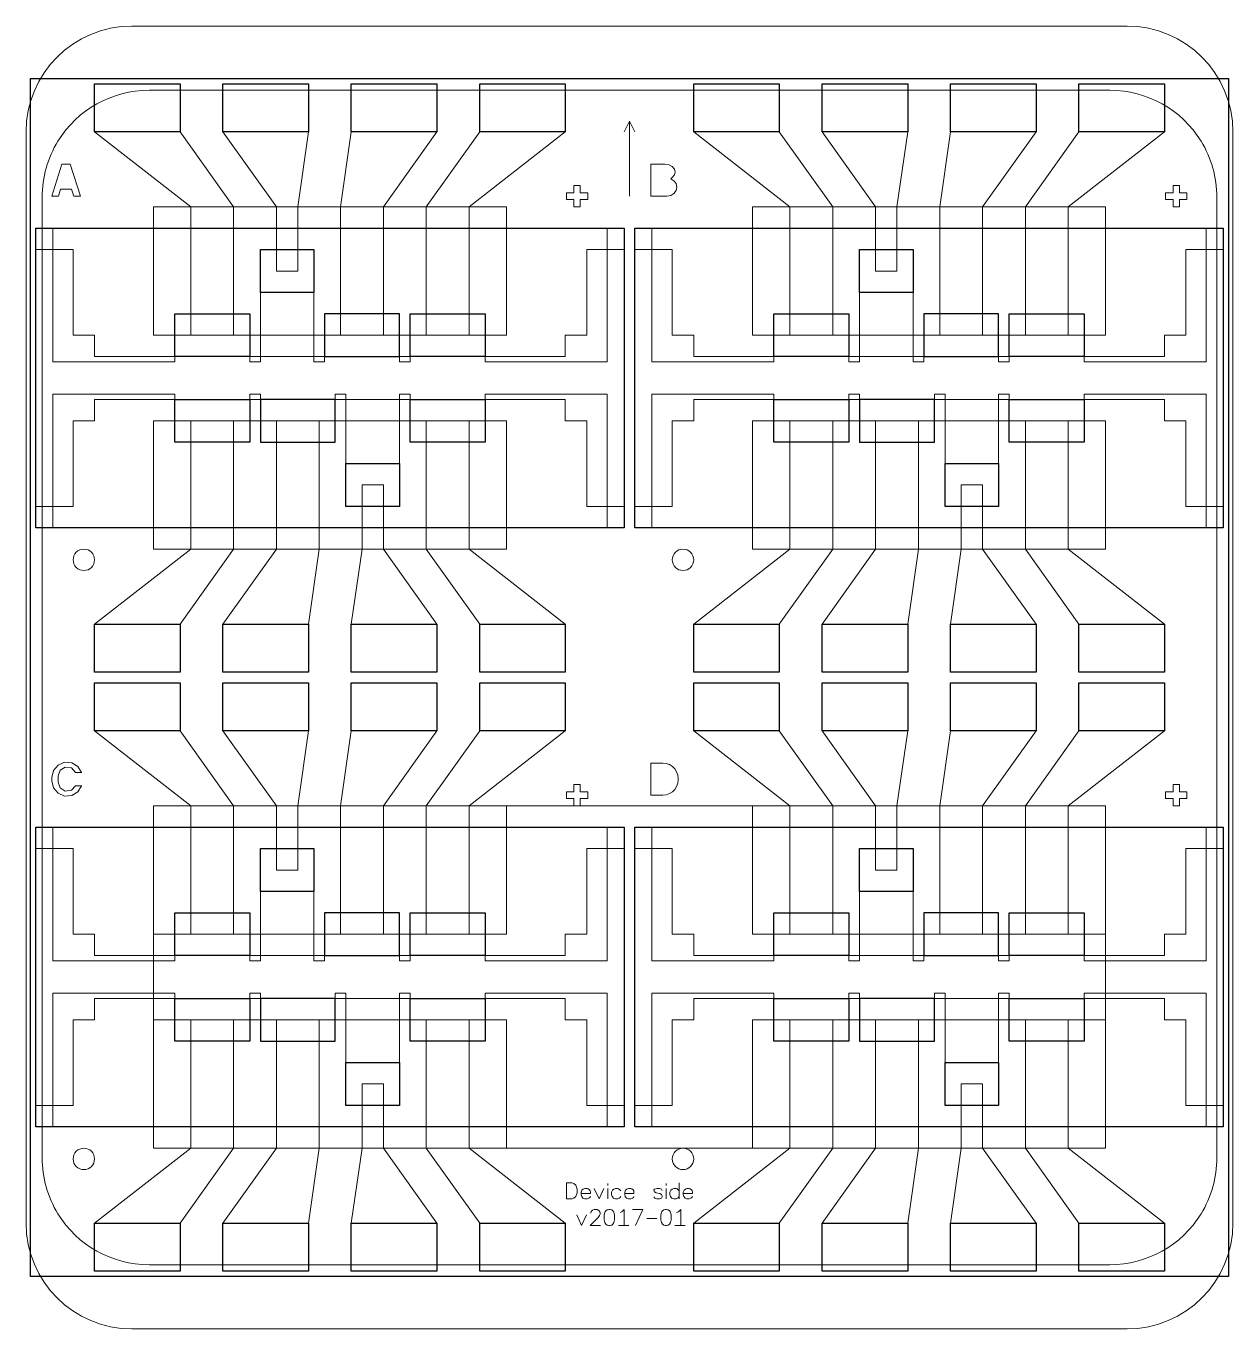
# Model space of a CAD drawing. Extents: x -28.2 to 28.2, y -30.5 to 30.4.
import ezdxf

# ---------------------------------------------------------------- set-up
doc = ezdxf.new("R2010")
doc.units = 0
doc.header["$MEASUREMENT"] = 0
for name, color, linetype, lineweight in [('ellipsometry', 1, 'Continuous', 0), ('engrave', 5, 'Continuous', 5), ('metal', 7, 'Continuous', 0), ('organic', 6, 'Continuous', 0), ('SCLC', 40, 'Continuous', 0)]:
    doc.layers.add(name, color=color, linetype=linetype, lineweight=lineweight)
doc.layers.add('glass', color=7, linetype='Continuous')
doc.layers.add('TCO', color=2, linetype='Continuous')

# ---------------------------------------------------------------- blocks, each defined once
blk = doc.blocks.new('organic-all')
at = {"layer": 'engrave', "linetype": 'Continuous', "lineweight": 5}
for p, q in [((0, 26), (-0.25, 25.5)), ((0, 22.5), (0, 26)), ((0, 26), (0.25, 25.5)), ((-1.02, -23.745), (-1.02, -23.655)), ((1.71, -23.745), (1.71, -23.655)), ((2.325, -24.375), (2.325, -23.625)), ((-1.02, -24.375), (-1.02, -23.88)), ((1.71, -24.375), (1.71, -23.88)), ((-0.247, -24.864), (-0.247, -25.614)), ((2.393, -24.864), (2.393, -25.614)), ((0.803, -25.284), (1.283, -25.284)), ((-0.517, -25.614), (-0.037, -25.614)), ((2.123, -25.614), (2.603, -25.614))]:
    blk.add_line(p, q, dxfattribs=at)
for points in [[(-2.94, -23.625), (-2.685, -23.625), (-2.595, -23.655), (-2.505, -23.73), (-2.445, -23.91), (-2.445, -24.09), (-2.505, -24.255), (-2.595, -24.345), (-2.685, -24.375), (-2.94, -24.375)], [(-0.937, -24.864), (-0.967, -24.864), (-1.042, -24.879), (-1.102, -24.924), (-1.147, -24.999), (-1.162, -25.059), (-1.177, -25.134), (-1.177, -25.239), (-1.177, -25.344), (-1.162, -25.419), (-1.147, -25.479), (-1.102, -25.554), (-1.042, -25.599), (-0.967, -25.614), (-0.937, -25.614), (-0.907, -25.614), (-0.832, -25.599), (-0.772, -25.554), (-0.727, -25.479), (-0.712, -25.419), (-0.697, -25.344), (-0.697, -25.239), (-0.697, -25.134), (-0.712, -25.059), (-0.727, -24.999), (-0.772, -24.924), (-0.832, -24.879), (-0.907, -24.864)], [(1.703, -24.864), (1.673, -24.864), (1.598, -24.879), (1.538, -24.924), (1.493, -24.999), (1.478, -25.059), (1.463, -25.134), (1.463, -25.239), (1.463, -25.344), (1.478, -25.419), (1.493, -25.479), (1.538, -25.554), (1.598, -25.599), (1.673, -25.614), (1.703, -25.614), (1.733, -25.614), (1.808, -25.599), (1.868, -25.554), (1.913, -25.479), (1.928, -25.419), (1.943, -25.344), (1.943, -25.239), (1.943, -25.134), (1.928, -25.059), (1.913, -24.999), (1.868, -24.924), (1.808, -24.879), (1.733, -24.864)]]:
    blk.add_lwpolyline(points, close=True, dxfattribs=at)
for points in [[(-1.875, -23.94), (-1.935, -23.895), (-1.98, -23.88), (-2.085, -23.88), (-2.16, -23.91), (-2.22, -23.97), (-2.265, -24.06), (-2.265, -24.165), (-2.235, -24.255), (-2.175, -24.33), (-2.085, -24.375), (-1.98, -24.375), (-1.905, -24.345), (-1.86, -24.3), (-1.83, -24.255)], [(-2.265, -24.12), (-1.83, -24.12), (-1.83, -24.06), (-1.845, -24), (-1.875, -23.94)], [(-1.65, -23.88), (-1.425, -24.375), (-1.2, -23.88)], [(-0.405, -24), (-0.45, -23.94), (-0.51, -23.895), (-0.555, -23.88), (-0.66, -23.88), (-0.735, -23.91), (-0.795, -23.97), (-0.84, -24.06), (-0.84, -24.165), (-0.81, -24.255), (-0.75, -24.33), (-0.66, -24.375), (-0.555, -24.375), (-0.48, -24.345), (-0.435, -24.3), (-0.405, -24.255)], [(0.165, -23.94), (0.105, -23.895), (0.06, -23.88), (-0.045, -23.88), (-0.12, -23.91), (-0.18, -23.97), (-0.225, -24.06), (-0.225, -24.165), (-0.195, -24.255), (-0.135, -24.33), (-0.045, -24.375), (0.06, -24.375), (0.135, -24.345), (0.18, -24.3), (0.21, -24.255)], [(-0.225, -24.12), (0.21, -24.12), (0.21, -24.06), (0.195, -24), (0.165, -23.94)], [(1.53, -23.985), (1.5, -23.91), (1.395, -23.88), (1.275, -23.88), (1.17, -23.91), (1.14, -23.97), (1.17, -24.045), (1.245, -24.09), (1.425, -24.12), (1.5, -24.165), (1.53, -24.225), (1.53, -24.27), (1.5, -24.345), (1.395, -24.375), (1.275, -24.375), (1.185, -24.345), (1.14, -24.27)], [(2.325, -24), (2.28, -23.94), (2.22, -23.895), (2.175, -23.88), (2.07, -23.88), (1.995, -23.91), (1.935, -23.97), (1.89, -24.06), (1.89, -24.165), (1.92, -24.255), (1.98, -24.33), (2.07, -24.375), (2.175, -24.375), (2.25, -24.345), (2.295, -24.3), (2.325, -24.255)], [(2.895, -23.94), (2.835, -23.895), (2.79, -23.88), (2.685, -23.88), (2.61, -23.91), (2.55, -23.97), (2.505, -24.06), (2.505, -24.165), (2.535, -24.255), (2.595, -24.33), (2.685, -24.375), (2.79, -24.375), (2.865, -24.345), (2.91, -24.3), (2.94, -24.255)], [(2.505, -24.12), (2.94, -24.12), (2.94, -24.06), (2.925, -24), (2.895, -23.94)], [(-1.807, -25.044), (-1.807, -25.014), (-1.792, -24.954), (-1.732, -24.894), (-1.657, -24.864), (-1.507, -24.864), (-1.432, -24.909), (-1.387, -24.969), (-1.372, -25.014), (-1.372, -25.089), (-1.402, -25.149), (-1.462, -25.239), (-1.837, -25.614), (-1.357, -25.614)], [(-0.247, -24.864), (-0.352, -24.969), (-0.442, -25.014)], [(0.143, -24.864), (0.623, -24.864), (0.278, -25.614)], [(2.393, -24.864), (2.288, -24.969), (2.198, -25.014)], [(-2.467, -25.119), (-2.242, -25.614), (-2.017, -25.119)]]:
    blk.add_lwpolyline(points, dxfattribs=at)
at = {"layer": 'organic', "linetype": 'Continuous'}
blk.add_lwpolyline([(-27.45, -22.45, 0.13885), (-26.708, -25.071, 0.260388), (-22.45, -27.45), (22.45, -27.45, 0.260388), (26.708, -25.071, 0.13885), (27.45, -22.45), (27.45, 22.45, 0.13885), (26.708, 25.071, 0.260388), (22.45, 27.45), (-22.45, 27.45, 0.260388), (-26.708, 25.071, 0.13885), (-27.45, 22.45)], format="xyb", close=True, dxfattribs=at)
for points in [[(-22.25, 16), (-5.75, 16), (-5.75, 22), (-22.25, 22)], [(5.75, 16), (22.25, 16), (22.25, 22), (5.75, 22)], [(-5.75, 12), (-22.25, 12), (-22.25, 6), (-5.75, 6)], [(22.25, 12), (5.75, 12), (5.75, 6), (22.25, 6)], [(-22.25, -12), (-5.75, -12), (-5.75, -6), (-22.25, -6)], [(5.75, -12), (22.25, -12), (22.25, -6), (5.75, -6)], [(-5.75, -16), (-22.25, -16), (-22.25, -22), (-5.75, -22)], [(22.25, -16), (5.75, -16), (5.75, -22), (22.25, -22)]]:
    blk.add_lwpolyline(points, close=True, dxfattribs=at)
blk = doc.blocks.new('ellipsometry-all')
at = {"layer": 'ellipsometry', "linetype": 'Continuous'}
blk.add_lwpolyline([(-27.45, -22.45, 0.13885), (-26.708, -25.071, 0.260388), (-22.45, -27.45), (22.45, -27.45, 0.260388), (26.708, -25.071, 0.13885), (27.45, -22.45), (27.45, 22.45, 0.13885), (26.708, 25.071, 0.260388), (22.45, 27.45), (-22.45, 27.45, 0.260388), (-26.708, 25.071, 0.13885), (-27.45, 22.45)], format="xyb", close=True, dxfattribs=at)
for points in [[(-22.25, 16), (-5.75, 16), (-5.75, 22), (-22.25, 22)], [(5.75, 16), (22.25, 16), (22.25, 22), (5.75, 22)], [(-5.75, 12), (-22.25, 12), (-22.25, 6), (-5.75, 6)], [(22.25, 12), (5.75, 12), (5.75, 6), (22.25, 6)], [(-22.25, -22), (-22.25, -6), (22.25, -6), (22.25, -22)]]:
    blk.add_lwpolyline(points, close=True, dxfattribs=at)
at = {"layer": 'engrave', "linetype": 'Continuous', "lineweight": 5}
for p, q in [((0, 26), (-0.25, 25.5)), ((0, 22.5), (0, 26)), ((0, 26), (0.25, 25.5)), ((-1.02, -23.745), (-1.02, -23.655)), ((1.71, -23.745), (1.71, -23.655)), ((2.325, -24.375), (2.325, -23.625)), ((-1.02, -24.375), (-1.02, -23.88)), ((1.71, -24.375), (1.71, -23.88)), ((-0.247, -24.864), (-0.247, -25.614)), ((2.393, -24.864), (2.393, -25.614)), ((0.803, -25.284), (1.283, -25.284)), ((-0.517, -25.614), (-0.037, -25.614)), ((2.123, -25.614), (2.603, -25.614))]:
    blk.add_line(p, q, dxfattribs=at)
for points in [[(-2.94, -23.625), (-2.685, -23.625), (-2.595, -23.655), (-2.505, -23.73), (-2.445, -23.91), (-2.445, -24.09), (-2.505, -24.255), (-2.595, -24.345), (-2.685, -24.375), (-2.94, -24.375)], [(-0.937, -24.864), (-0.967, -24.864), (-1.042, -24.879), (-1.102, -24.924), (-1.147, -24.999), (-1.162, -25.059), (-1.177, -25.134), (-1.177, -25.239), (-1.177, -25.344), (-1.162, -25.419), (-1.147, -25.479), (-1.102, -25.554), (-1.042, -25.599), (-0.967, -25.614), (-0.937, -25.614), (-0.907, -25.614), (-0.832, -25.599), (-0.772, -25.554), (-0.727, -25.479), (-0.712, -25.419), (-0.697, -25.344), (-0.697, -25.239), (-0.697, -25.134), (-0.712, -25.059), (-0.727, -24.999), (-0.772, -24.924), (-0.832, -24.879), (-0.907, -24.864)], [(1.703, -24.864), (1.673, -24.864), (1.598, -24.879), (1.538, -24.924), (1.493, -24.999), (1.478, -25.059), (1.463, -25.134), (1.463, -25.239), (1.463, -25.344), (1.478, -25.419), (1.493, -25.479), (1.538, -25.554), (1.598, -25.599), (1.673, -25.614), (1.703, -25.614), (1.733, -25.614), (1.808, -25.599), (1.868, -25.554), (1.913, -25.479), (1.928, -25.419), (1.943, -25.344), (1.943, -25.239), (1.943, -25.134), (1.928, -25.059), (1.913, -24.999), (1.868, -24.924), (1.808, -24.879), (1.733, -24.864)]]:
    blk.add_lwpolyline(points, close=True, dxfattribs=at)
for points in [[(-1.875, -23.94), (-1.935, -23.895), (-1.98, -23.88), (-2.085, -23.88), (-2.16, -23.91), (-2.22, -23.97), (-2.265, -24.06), (-2.265, -24.165), (-2.235, -24.255), (-2.175, -24.33), (-2.085, -24.375), (-1.98, -24.375), (-1.905, -24.345), (-1.86, -24.3), (-1.83, -24.255)], [(-2.265, -24.12), (-1.83, -24.12), (-1.83, -24.06), (-1.845, -24), (-1.875, -23.94)], [(-1.65, -23.88), (-1.425, -24.375), (-1.2, -23.88)], [(-0.405, -24), (-0.45, -23.94), (-0.51, -23.895), (-0.555, -23.88), (-0.66, -23.88), (-0.735, -23.91), (-0.795, -23.97), (-0.84, -24.06), (-0.84, -24.165), (-0.81, -24.255), (-0.75, -24.33), (-0.66, -24.375), (-0.555, -24.375), (-0.48, -24.345), (-0.435, -24.3), (-0.405, -24.255)], [(0.165, -23.94), (0.105, -23.895), (0.06, -23.88), (-0.045, -23.88), (-0.12, -23.91), (-0.18, -23.97), (-0.225, -24.06), (-0.225, -24.165), (-0.195, -24.255), (-0.135, -24.33), (-0.045, -24.375), (0.06, -24.375), (0.135, -24.345), (0.18, -24.3), (0.21, -24.255)], [(-0.225, -24.12), (0.21, -24.12), (0.21, -24.06), (0.195, -24), (0.165, -23.94)], [(1.53, -23.985), (1.5, -23.91), (1.395, -23.88), (1.275, -23.88), (1.17, -23.91), (1.14, -23.97), (1.17, -24.045), (1.245, -24.09), (1.425, -24.12), (1.5, -24.165), (1.53, -24.225), (1.53, -24.27), (1.5, -24.345), (1.395, -24.375), (1.275, -24.375), (1.185, -24.345), (1.14, -24.27)], [(2.325, -24), (2.28, -23.94), (2.22, -23.895), (2.175, -23.88), (2.07, -23.88), (1.995, -23.91), (1.935, -23.97), (1.89, -24.06), (1.89, -24.165), (1.92, -24.255), (1.98, -24.33), (2.07, -24.375), (2.175, -24.375), (2.25, -24.345), (2.295, -24.3), (2.325, -24.255)], [(2.895, -23.94), (2.835, -23.895), (2.79, -23.88), (2.685, -23.88), (2.61, -23.91), (2.55, -23.97), (2.505, -24.06), (2.505, -24.165), (2.535, -24.255), (2.595, -24.33), (2.685, -24.375), (2.79, -24.375), (2.865, -24.345), (2.91, -24.3), (2.94, -24.255)], [(2.505, -24.12), (2.94, -24.12), (2.94, -24.06), (2.925, -24), (2.895, -23.94)], [(-1.807, -25.044), (-1.807, -25.014), (-1.792, -24.954), (-1.732, -24.894), (-1.657, -24.864), (-1.507, -24.864), (-1.432, -24.909), (-1.387, -24.969), (-1.372, -25.014), (-1.372, -25.089), (-1.402, -25.149), (-1.462, -25.239), (-1.837, -25.614), (-1.357, -25.614)], [(-0.247, -24.864), (-0.352, -24.969), (-0.442, -25.014)], [(0.143, -24.864), (0.623, -24.864), (0.278, -25.614)], [(2.393, -24.864), (2.288, -24.969), (2.198, -25.014)], [(-2.467, -25.119), (-2.242, -25.614), (-2.017, -25.119)]]:
    blk.add_lwpolyline(points, dxfattribs=at)
blk = doc.blocks.new('metal-all')
at = {"layer": 'engrave', "linetype": 'Continuous', "lineweight": 5}
for p, q in [((0, 26), (-0.25, 25.5)), ((0, 22.5), (0, 26)), ((0, 26), (0.25, 25.5)), ((-1.02, -23.745), (-1.02, -23.655)), ((1.71, -23.745), (1.71, -23.655)), ((2.325, -24.375), (2.325, -23.625)), ((-1.02, -24.375), (-1.02, -23.88)), ((1.71, -24.375), (1.71, -23.88)), ((-0.247, -24.864), (-0.247, -25.614)), ((2.393, -24.864), (2.393, -25.614)), ((0.803, -25.284), (1.283, -25.284)), ((-0.517, -25.614), (-0.037, -25.614)), ((2.123, -25.614), (2.603, -25.614))]:
    blk.add_line(p, q, dxfattribs=at)
for points in [[(-2.94, -23.625), (-2.685, -23.625), (-2.595, -23.655), (-2.505, -23.73), (-2.445, -23.91), (-2.445, -24.09), (-2.505, -24.255), (-2.595, -24.345), (-2.685, -24.375), (-2.94, -24.375)], [(-0.937, -24.864), (-0.967, -24.864), (-1.042, -24.879), (-1.102, -24.924), (-1.147, -24.999), (-1.162, -25.059), (-1.177, -25.134), (-1.177, -25.239), (-1.177, -25.344), (-1.162, -25.419), (-1.147, -25.479), (-1.102, -25.554), (-1.042, -25.599), (-0.967, -25.614), (-0.937, -25.614), (-0.907, -25.614), (-0.832, -25.599), (-0.772, -25.554), (-0.727, -25.479), (-0.712, -25.419), (-0.697, -25.344), (-0.697, -25.239), (-0.697, -25.134), (-0.712, -25.059), (-0.727, -24.999), (-0.772, -24.924), (-0.832, -24.879), (-0.907, -24.864)], [(1.703, -24.864), (1.673, -24.864), (1.598, -24.879), (1.538, -24.924), (1.493, -24.999), (1.478, -25.059), (1.463, -25.134), (1.463, -25.239), (1.463, -25.344), (1.478, -25.419), (1.493, -25.479), (1.538, -25.554), (1.598, -25.599), (1.673, -25.614), (1.703, -25.614), (1.733, -25.614), (1.808, -25.599), (1.868, -25.554), (1.913, -25.479), (1.928, -25.419), (1.943, -25.344), (1.943, -25.239), (1.943, -25.134), (1.928, -25.059), (1.913, -24.999), (1.868, -24.924), (1.808, -24.879), (1.733, -24.864)]]:
    blk.add_lwpolyline(points, close=True, dxfattribs=at)
for points in [[(-1.875, -23.94), (-1.935, -23.895), (-1.98, -23.88), (-2.085, -23.88), (-2.16, -23.91), (-2.22, -23.97), (-2.265, -24.06), (-2.265, -24.165), (-2.235, -24.255), (-2.175, -24.33), (-2.085, -24.375), (-1.98, -24.375), (-1.905, -24.345), (-1.86, -24.3), (-1.83, -24.255)], [(-2.265, -24.12), (-1.83, -24.12), (-1.83, -24.06), (-1.845, -24), (-1.875, -23.94)], [(-1.65, -23.88), (-1.425, -24.375), (-1.2, -23.88)], [(-0.405, -24), (-0.45, -23.94), (-0.51, -23.895), (-0.555, -23.88), (-0.66, -23.88), (-0.735, -23.91), (-0.795, -23.97), (-0.84, -24.06), (-0.84, -24.165), (-0.81, -24.255), (-0.75, -24.33), (-0.66, -24.375), (-0.555, -24.375), (-0.48, -24.345), (-0.435, -24.3), (-0.405, -24.255)], [(0.165, -23.94), (0.105, -23.895), (0.06, -23.88), (-0.045, -23.88), (-0.12, -23.91), (-0.18, -23.97), (-0.225, -24.06), (-0.225, -24.165), (-0.195, -24.255), (-0.135, -24.33), (-0.045, -24.375), (0.06, -24.375), (0.135, -24.345), (0.18, -24.3), (0.21, -24.255)], [(-0.225, -24.12), (0.21, -24.12), (0.21, -24.06), (0.195, -24), (0.165, -23.94)], [(1.53, -23.985), (1.5, -23.91), (1.395, -23.88), (1.275, -23.88), (1.17, -23.91), (1.14, -23.97), (1.17, -24.045), (1.245, -24.09), (1.425, -24.12), (1.5, -24.165), (1.53, -24.225), (1.53, -24.27), (1.5, -24.345), (1.395, -24.375), (1.275, -24.375), (1.185, -24.345), (1.14, -24.27)], [(2.325, -24), (2.28, -23.94), (2.22, -23.895), (2.175, -23.88), (2.07, -23.88), (1.995, -23.91), (1.935, -23.97), (1.89, -24.06), (1.89, -24.165), (1.92, -24.255), (1.98, -24.33), (2.07, -24.375), (2.175, -24.375), (2.25, -24.345), (2.295, -24.3), (2.325, -24.255)], [(2.895, -23.94), (2.835, -23.895), (2.79, -23.88), (2.685, -23.88), (2.61, -23.91), (2.55, -23.97), (2.505, -24.06), (2.505, -24.165), (2.535, -24.255), (2.595, -24.33), (2.685, -24.375), (2.79, -24.375), (2.865, -24.345), (2.91, -24.3), (2.94, -24.255)], [(2.505, -24.12), (2.94, -24.12), (2.94, -24.06), (2.925, -24), (2.895, -23.94)], [(-1.807, -25.044), (-1.807, -25.014), (-1.792, -24.954), (-1.732, -24.894), (-1.657, -24.864), (-1.507, -24.864), (-1.432, -24.909), (-1.387, -24.969), (-1.372, -25.014), (-1.372, -25.089), (-1.402, -25.149), (-1.462, -25.239), (-1.837, -25.614), (-1.357, -25.614)], [(-0.247, -24.864), (-0.352, -24.969), (-0.442, -25.014)], [(0.143, -24.864), (0.623, -24.864), (0.278, -25.614)], [(2.393, -24.864), (2.288, -24.969), (2.198, -25.014)], [(-2.467, -25.119), (-2.242, -25.614), (-2.017, -25.119)]]:
    blk.add_lwpolyline(points, dxfattribs=at)
at = {"layer": 'metal', "linetype": 'Continuous'}
for p, q in [((-23.25, 30.45), (23.25, 30.45)), ((-28.2, -25.5), (-28.2, 25.5)), ((28.2, 25.5), (28.2, -25.5)), ((-26.527, 24), (-27, 22.5)), ((-26.527, 24), (-26.136, 24)), ((-26.136, 24), (-25.663, 22.5)), ((-26.592, 22.826), (-26.69, 22.5)), ((-26.592, 22.826), (-26.071, 22.826)), ((-26.071, 22.826), (-25.973, 22.5)), ((-27, 22.5), (-26.69, 22.5)), ((-25.663, 22.5), (-25.973, 22.5)), ((-27, -4.668), (-27, -4.749)), ((-27, -4.831), (-27, -4.749)), ((-25.892, -4.44), (-25.598, -4.44)), ((-25.892, -5.059), (-25.598, -5.059)), ((23.25, -30.45), (-23.25, -30.45))]:
    blk.add_line(p, q, dxfattribs=at)
for points in [[(-21, 27.75), (-21, 25.5), (-18.5, 22), (-18.5, 16), (-20.5, 16), (-20.5, 22), (-25, 25.5), (-25, 27.75)], [(-15.5, 19), (-16.5, 19), (-16.5, 22), (-19, 25.5), (-19, 27.75), (-15, 27.75), (-15, 25.5), (-15.5, 22), (-15.5, 19)], [(-13.5, 16), (-13.5, 22), (-13, 25.5), (-13, 27.75), (-9, 27.75), (-9, 25.5), (-11.5, 22), (-11.5, 16)], [(-9.5, 22), (-7, 25.5), (-7, 27.75), (-3, 27.75), (-3, 25.5), (-7.5, 22), (-7.5, 16), (-9.5, 16)], [(7, 27.75), (7, 25.5), (9.5, 22), (9.5, 16), (7.5, 16), (7.5, 22), (3, 25.5), (3, 27.75)], [(12.5, 19), (11.5, 19), (11.5, 22), (9, 25.5), (9, 27.75), (13, 27.75), (13, 25.5), (12.5, 22), (12.5, 19)], [(14.5, 16), (14.5, 22), (15, 25.5), (15, 27.75), (19, 27.75), (19, 25.5), (16.5, 22), (16.5, 16)], [(18.5, 22), (21, 25.5), (21, 27.75), (25, 27.75), (25, 25.5), (20.5, 22), (20.5, 16), (18.5, 16)], [(-2.6, 22), (-2.6, 22.35), (-2.95, 22.35), (-2.95, 22.65), (-2.6, 22.65), (-2.6, 23), (-2.3, 23), (-2.3, 22.65), (-1.95, 22.65), (-1.95, 22.35), (-2.3, 22.35), (-2.3, 22)], [(25.4, 22), (25.4, 22.35), (25.05, 22.35), (25.05, 22.65), (25.4, 22.65), (25.4, 23), (25.7, 23), (25.7, 22.65), (26.05, 22.65), (26.05, 22.35), (25.7, 22.35), (25.7, 22)], [(-27.75, 8), (-27.75, 20), (-26, 20), (-26, 16), (-25, 16), (-25, 15), (-3, 15), (-3, 16), (-2, 16), (-2, 20), (-0.25, 20), (-0.25, 8), (-2, 8), (-2, 12), (-3, 12), (-3, 13), (-25, 13), (-25, 12), (-26, 12), (-26, 8)], [(0.25, 8), (0.25, 20), (2, 20), (2, 16), (3, 16), (3, 15), (25, 15), (25, 16), (26, 16), (26, 20), (27.75, 20), (27.75, 8), (26, 8), (26, 12), (25, 12), (25, 13), (3, 13), (3, 12), (2, 12), (2, 8)], [(-18.5, 6), (-21, 2.5), (-21, 0.25), (-25, 0.25), (-25, 2.5), (-20.5, 6), (-20.5, 12), (-18.5, 12)], [(-14.5, 12), (-14.5, 6), (-15, 2.5), (-15, 0.25), (-19, 0.25), (-19, 2.5), (-16.5, 6), (-16.5, 12)], [(-7, 0.25), (-7, 2.5), (-9.5, 6), (-9.5, 12), (-7.5, 12), (-7.5, 6), (-3, 2.5), (-3, 0.25)], [(9.5, 6), (7, 2.5), (7, 0.25), (3, 0.25), (3, 2.5), (7.5, 6), (7.5, 12), (9.5, 12)], [(13.5, 12), (13.5, 6), (13, 2.5), (13, 0.25), (9, 0.25), (9, 2.5), (11.5, 6), (11.5, 12)], [(21, 0.25), (21, 2.5), (18.5, 6), (18.5, 12), (20.5, 12), (20.5, 6), (25, 2.5), (25, 0.25)], [(-12.5, 9), (-11.5, 9), (-11.5, 6), (-9, 2.5), (-9, 0.25), (-13, 0.25), (-13, 2.5), (-12.5, 6), (-12.5, 9)], [(15.5, 9), (16.5, 9), (16.5, 6), (19, 2.5), (19, 0.25), (15, 0.25), (15, 2.5), (15.5, 6), (15.5, 9)], [(-21, -0.25), (-21, -2.5), (-18.5, -6), (-18.5, -12), (-20.5, -12), (-20.5, -6), (-25, -2.5), (-25, -0.25)], [(-15.5, -9), (-16.5, -9), (-16.5, -6), (-19, -2.5), (-19, -0.25), (-15, -0.25), (-15, -2.5), (-15.5, -6), (-15.5, -9)], [(-13.5, -12), (-13.5, -6), (-13, -2.5), (-13, -0.25), (-9, -0.25), (-9, -2.5), (-11.5, -6), (-11.5, -12)], [(-9.5, -6), (-7, -2.5), (-7, -0.25), (-3, -0.25), (-3, -2.5), (-7.5, -6), (-7.5, -12), (-9.5, -12)], [(7, -0.25), (7, -2.5), (9.5, -6), (9.5, -12), (7.5, -12), (7.5, -6), (3, -2.5), (3, -0.25)], [(12.5, -9), (11.5, -9), (11.5, -6), (9, -2.5), (9, -0.25), (13, -0.25), (13, -2.5), (12.5, -6), (12.5, -9)], [(14.5, -12), (14.5, -6), (15, -2.5), (15, -0.25), (19, -0.25), (19, -2.5), (16.5, -6), (16.5, -12)], [(18.5, -6), (21, -2.5), (21, -0.25), (25, -0.25), (25, -2.5), (20.5, -6), (20.5, -12), (18.5, -12)], [(1, -5.5), (1, -4), (1.554, -4), (1.714, -4.018), (1.866, -4.071), (2.002, -4.157), (2.115, -4.27), (2.201, -4.406), (2.254, -4.558), (2.272, -4.717), (2.272, -4.783), (2.254, -4.942), (2.201, -5.094), (2.115, -5.23), (2.002, -5.343), (1.866, -5.429), (1.714, -5.482), (1.554, -5.5)], [(-2.6, -6), (-2.6, -5.65), (-2.95, -5.65), (-2.95, -5.35), (-2.6, -5.35), (-2.6, -5), (-2.3, -5), (-2.3, -5.35), (-1.95, -5.35), (-1.95, -5.65), (-2.3, -5.65), (-2.3, -6)], [(25.4, -6), (25.4, -5.65), (25.05, -5.65), (25.05, -5.35), (25.4, -5.35), (25.4, -5), (25.7, -5), (25.7, -5.35), (26.05, -5.35), (26.05, -5.65), (25.7, -5.65), (25.7, -6)], [(-27.75, -20), (-27.75, -8), (-26, -8), (-26, -12), (-25, -12), (-25, -13), (-3, -13), (-3, -12), (-2, -12), (-2, -8), (-0.25, -8), (-0.25, -20), (-2, -20), (-2, -16), (-3, -16), (-3, -15), (-25, -15), (-25, -16), (-26, -16), (-26, -20)], [(0.25, -20), (0.25, -8), (2, -8), (2, -12), (3, -12), (3, -13), (25, -13), (25, -12), (26, -12), (26, -8), (27.75, -8), (27.75, -20), (26, -20), (26, -16), (25, -16), (25, -15), (3, -15), (3, -16), (2, -16), (2, -20)], [(-18.5, -22), (-21, -25.5), (-21, -27.75), (-25, -27.75), (-25, -25.5), (-20.5, -22), (-20.5, -16), (-18.5, -16)], [(-14.5, -16), (-14.5, -22), (-15, -25.5), (-15, -27.75), (-19, -27.75), (-19, -25.5), (-16.5, -22), (-16.5, -16)], [(-7, -27.75), (-7, -25.5), (-9.5, -22), (-9.5, -16), (-7.5, -16), (-7.5, -22), (-3, -25.5), (-3, -27.75)], [(9.5, -22), (7, -25.5), (7, -27.75), (3, -27.75), (3, -25.5), (7.5, -22), (7.5, -16), (9.5, -16)], [(13.5, -16), (13.5, -22), (13, -25.5), (13, -27.75), (9, -27.75), (9, -25.5), (11.5, -22), (11.5, -16)], [(21, -27.75), (21, -25.5), (18.5, -22), (18.5, -16), (20.5, -16), (20.5, -22), (25, -25.5), (25, -27.75)], [(-12.5, -19), (-11.5, -19), (-11.5, -22), (-9, -25.5), (-9, -27.75), (-13, -27.75), (-13, -25.5), (-12.5, -22), (-12.5, -19)], [(15.5, -19), (16.5, -19), (16.5, -22), (19, -25.5), (19, -27.75), (15, -27.75), (15, -25.5), (15.5, -22), (15.5, -19)]]:
    blk.add_lwpolyline(points, close=True, dxfattribs=at)
for points in [[(1.717, 22.5), (1, 22.5), (1, 24), (1.652, 24)], [(1.717, 22.5), (1.75, 22.5), (1.929, 22.533), (2.076, 22.63), (2.174, 22.761), (2.207, 22.924), (2.174, 23.087), (2.076, 23.217), (1.929, 23.315), (1.995, 23.364), (2.109, 23.495), (2.141, 23.625), (2.109, 23.755), (1.995, 23.886), (1.848, 23.967), (1.652, 24)], [(-25.603, -4.439), (-25.78, -4.157), (-26.066, -3.985), (-26.399, -3.961), (-26.706, -4.09), (-26.922, -4.344), (-27, -4.668)], [(-25.891, -4.44), (-26.083, -4.229), (-26.366, -4.187), (-26.611, -4.334), (-26.707, -4.602)], [(-27, -4.831), (-26.923, -5.156), (-26.707, -5.41), (-26.399, -5.539), (-26.066, -5.515), (-25.781, -5.343), (-25.603, -5.06)], [(-26.707, -4.896), (-26.611, -5.165), (-26.366, -5.312), (-26.084, -5.27), (-25.892, -5.059)]]:
    blk.add_lwpolyline(points, dxfattribs=at)
blk.add_polyline3d([(-26.707, -4.602, 0), (-26.707, -4.749, 0), (-26.707, -4.896, 0)], dxfattribs=at)
at = {"layer": 'metal'}
for centre in [(-25.5, 5.5), (2.5, 5.5), (-25.5, -22.5), (2.5, -22.5)]:
    blk.add_circle(centre, 0.5, dxfattribs=at)
at = {"layer": 'metal', "linetype": 'Continuous'}
for centre, start, end in [((-23.25, 25.5), 90, 180), ((23.25, 25.5), 0, 90), ((-23.25, -25.5), 180, 270), ((23.25, -25.5), 270, 0)]:
    blk.add_arc(centre, 4.95, start, end, dxfattribs=at)
blk = doc.blocks.new('SCLC-all')
at = {"layer": 'engrave', "linetype": 'Continuous', "lineweight": 5}
for p, q in [((0, 26), (-0.25, 25.5)), ((0, 22.5), (0, 26)), ((0, 26), (0.25, 25.5)), ((-1.02, -23.745), (-1.02, -23.655)), ((1.71, -23.745), (1.71, -23.655)), ((2.325, -24.375), (2.325, -23.625)), ((-1.02, -24.375), (-1.02, -23.88)), ((1.71, -24.375), (1.71, -23.88)), ((-0.247, -24.864), (-0.247, -25.614)), ((2.393, -24.864), (2.393, -25.614)), ((0.803, -25.284), (1.283, -25.284)), ((-0.517, -25.614), (-0.037, -25.614)), ((2.123, -25.614), (2.603, -25.614))]:
    blk.add_line(p, q, dxfattribs=at)
for points in [[(-2.94, -23.625), (-2.685, -23.625), (-2.595, -23.655), (-2.505, -23.73), (-2.445, -23.91), (-2.445, -24.09), (-2.505, -24.255), (-2.595, -24.345), (-2.685, -24.375), (-2.94, -24.375)], [(-0.937, -24.864), (-0.967, -24.864), (-1.042, -24.879), (-1.102, -24.924), (-1.147, -24.999), (-1.162, -25.059), (-1.177, -25.134), (-1.177, -25.239), (-1.177, -25.344), (-1.162, -25.419), (-1.147, -25.479), (-1.102, -25.554), (-1.042, -25.599), (-0.967, -25.614), (-0.937, -25.614), (-0.907, -25.614), (-0.832, -25.599), (-0.772, -25.554), (-0.727, -25.479), (-0.712, -25.419), (-0.697, -25.344), (-0.697, -25.239), (-0.697, -25.134), (-0.712, -25.059), (-0.727, -24.999), (-0.772, -24.924), (-0.832, -24.879), (-0.907, -24.864)], [(1.703, -24.864), (1.673, -24.864), (1.598, -24.879), (1.538, -24.924), (1.493, -24.999), (1.478, -25.059), (1.463, -25.134), (1.463, -25.239), (1.463, -25.344), (1.478, -25.419), (1.493, -25.479), (1.538, -25.554), (1.598, -25.599), (1.673, -25.614), (1.703, -25.614), (1.733, -25.614), (1.808, -25.599), (1.868, -25.554), (1.913, -25.479), (1.928, -25.419), (1.943, -25.344), (1.943, -25.239), (1.943, -25.134), (1.928, -25.059), (1.913, -24.999), (1.868, -24.924), (1.808, -24.879), (1.733, -24.864)]]:
    blk.add_lwpolyline(points, close=True, dxfattribs=at)
for points in [[(-1.875, -23.94), (-1.935, -23.895), (-1.98, -23.88), (-2.085, -23.88), (-2.16, -23.91), (-2.22, -23.97), (-2.265, -24.06), (-2.265, -24.165), (-2.235, -24.255), (-2.175, -24.33), (-2.085, -24.375), (-1.98, -24.375), (-1.905, -24.345), (-1.86, -24.3), (-1.83, -24.255)], [(-2.265, -24.12), (-1.83, -24.12), (-1.83, -24.06), (-1.845, -24), (-1.875, -23.94)], [(-1.65, -23.88), (-1.425, -24.375), (-1.2, -23.88)], [(-0.405, -24), (-0.45, -23.94), (-0.51, -23.895), (-0.555, -23.88), (-0.66, -23.88), (-0.735, -23.91), (-0.795, -23.97), (-0.84, -24.06), (-0.84, -24.165), (-0.81, -24.255), (-0.75, -24.33), (-0.66, -24.375), (-0.555, -24.375), (-0.48, -24.345), (-0.435, -24.3), (-0.405, -24.255)], [(0.165, -23.94), (0.105, -23.895), (0.06, -23.88), (-0.045, -23.88), (-0.12, -23.91), (-0.18, -23.97), (-0.225, -24.06), (-0.225, -24.165), (-0.195, -24.255), (-0.135, -24.33), (-0.045, -24.375), (0.06, -24.375), (0.135, -24.345), (0.18, -24.3), (0.21, -24.255)], [(-0.225, -24.12), (0.21, -24.12), (0.21, -24.06), (0.195, -24), (0.165, -23.94)], [(1.53, -23.985), (1.5, -23.91), (1.395, -23.88), (1.275, -23.88), (1.17, -23.91), (1.14, -23.97), (1.17, -24.045), (1.245, -24.09), (1.425, -24.12), (1.5, -24.165), (1.53, -24.225), (1.53, -24.27), (1.5, -24.345), (1.395, -24.375), (1.275, -24.375), (1.185, -24.345), (1.14, -24.27)], [(2.325, -24), (2.28, -23.94), (2.22, -23.895), (2.175, -23.88), (2.07, -23.88), (1.995, -23.91), (1.935, -23.97), (1.89, -24.06), (1.89, -24.165), (1.92, -24.255), (1.98, -24.33), (2.07, -24.375), (2.175, -24.375), (2.25, -24.345), (2.295, -24.3), (2.325, -24.255)], [(2.895, -23.94), (2.835, -23.895), (2.79, -23.88), (2.685, -23.88), (2.61, -23.91), (2.55, -23.97), (2.505, -24.06), (2.505, -24.165), (2.535, -24.255), (2.595, -24.33), (2.685, -24.375), (2.79, -24.375), (2.865, -24.345), (2.91, -24.3), (2.94, -24.255)], [(2.505, -24.12), (2.94, -24.12), (2.94, -24.06), (2.925, -24), (2.895, -23.94)], [(-1.807, -25.044), (-1.807, -25.014), (-1.792, -24.954), (-1.732, -24.894), (-1.657, -24.864), (-1.507, -24.864), (-1.432, -24.909), (-1.387, -24.969), (-1.372, -25.014), (-1.372, -25.089), (-1.402, -25.149), (-1.462, -25.239), (-1.837, -25.614), (-1.357, -25.614)], [(-0.247, -24.864), (-0.352, -24.969), (-0.442, -25.014)], [(0.143, -24.864), (0.623, -24.864), (0.278, -25.614)], [(2.393, -24.864), (2.288, -24.969), (2.198, -25.014)], [(-2.467, -25.119), (-2.242, -25.614), (-2.017, -25.119)]]:
    blk.add_lwpolyline(points, dxfattribs=at)
at = {"layer": 'SCLC', "linetype": 'Continuous'}
blk.add_lwpolyline([(-27.45, -22.45, 0.13885), (-26.708, -25.071, 0.260388), (-22.45, -27.45), (22.45, -27.45, 0.260388), (26.708, -25.071, 0.13885), (27.45, -22.45), (27.45, 22.45, 0.13885), (26.708, 25.071, 0.260388), (22.45, 27.45), (-22.45, 27.45, 0.260388), (-26.708, 25.071, 0.13885), (-27.45, 22.45)], format="xyb", close=True, dxfattribs=at)
for points in [[(-1.05, 14.75), (-6.75, 14.75), (-6.75, 17), (-10.25, 17), (-10.25, 14.75), (-10.75, 14.75), (-10.75, 17), (-14.25, 17), (-14.25, 14.75), (-14.75, 14.75), (-14.75, 20), (-17.25, 20), (-17.25, 14.75), (-17.75, 14.75), (-17.75, 17), (-21.25, 17), (-21.25, 14.75), (-26.95, 14.75), (-26.95, 21), (-1.05, 21)], [(26.95, 14.75), (21.25, 14.75), (21.25, 17), (17.75, 17), (17.75, 14.75), (17.25, 14.75), (17.25, 17), (13.75, 17), (13.75, 14.75), (13.25, 14.75), (13.25, 20), (10.75, 20), (10.75, 14.75), (10.25, 14.75), (10.25, 17), (6.75, 17), (6.75, 14.75), (1.05, 14.75), (1.05, 21), (26.95, 21)], [(-1.05, -13.25), (-6.75, -13.25), (-6.75, -11), (-10.25, -11), (-10.25, -13.25), (-10.75, -13.25), (-10.75, -11), (-14.25, -11), (-14.25, -13.25), (-14.75, -13.25), (-14.75, -8), (-17.25, -8), (-17.25, -13.25), (-17.75, -13.25), (-17.75, -11), (-21.25, -11), (-21.25, -13.25), (-26.95, -13.25), (-26.95, -7), (-1.05, -7)], [(26.95, -13.25), (21.25, -13.25), (21.25, -11), (17.75, -11), (17.75, -13.25), (17.25, -13.25), (17.25, -11), (13.75, -11), (13.75, -13.25), (13.25, -13.25), (13.25, -8), (10.75, -8), (10.75, -13.25), (10.25, -13.25), (10.25, -11), (6.75, -11), (6.75, -13.25), (1.05, -13.25), (1.05, -7), (26.95, -7)]]:
    blk.add_lwpolyline(points, close=True, dxfattribs=at)
for points in [[(-17.25, 13), (-17.25, 11), (-13.75, 11), (-13.75, 13.25), (-13.25, 13.25), (-13.25, 8), (-10.75, 8), (-10.75, 13.25), (-10.25, 13.25), (-10.25, 11), (-6.75, 11), (-6.75, 13.25), (-1.05, 13.25), (-1.05, 7), (-26.95, 7), (-26.95, 13.25), (-21.25, 13.25), (-21.25, 11), (-17.75, 11), (-17.75, 13.25), (-17.25, 13.25), (-17.25, 11), (-13.75, 11), (-13.75, 13)], [(10.75, 13), (10.75, 11), (14.25, 11), (14.25, 13.25), (14.75, 13.25), (14.75, 8), (17.25, 8), (17.25, 13.25), (17.75, 13.25), (17.75, 11), (21.25, 11), (21.25, 13.25), (26.95, 13.25), (26.95, 7), (1.05, 7), (1.05, 13.25), (6.75, 13.25), (6.75, 11), (10.25, 11), (10.25, 13.25), (10.75, 13.25), (10.75, 11), (14.25, 11), (14.25, 13)], [(-17.25, -15), (-17.25, -17), (-13.75, -17), (-13.75, -14.75), (-13.25, -14.75), (-13.25, -20), (-10.75, -20), (-10.75, -14.75), (-10.25, -14.75), (-10.25, -17), (-6.75, -17), (-6.75, -14.75), (-1.05, -14.75), (-1.05, -21), (-26.95, -21), (-26.95, -14.75), (-21.25, -14.75), (-21.25, -17), (-17.75, -17), (-17.75, -14.75), (-17.25, -14.75), (-17.25, -17), (-13.75, -17), (-13.75, -15)], [(10.75, -15), (10.75, -17), (14.25, -17), (14.25, -14.75), (14.75, -14.75), (14.75, -20), (17.25, -20), (17.25, -14.75), (17.75, -14.75), (17.75, -17), (21.25, -17), (21.25, -14.75), (26.95, -14.75), (26.95, -21), (1.05, -21), (1.05, -14.75), (6.75, -14.75), (6.75, -17), (10.25, -17), (10.25, -14.75), (10.75, -14.75), (10.75, -17), (14.25, -17), (14.25, -15)]]:
    blk.add_lwpolyline(points, dxfattribs=at)

msp = doc.modelspace()

# ---------------------------------------------------------------- linework, layer by layer
at = {"layer": 'glass', "linetype": 'Continuous'}
msp.add_lwpolyline([(-28, -28), (-28, 28), (28, 28), (28, -28)], close=True, dxfattribs=at)
at = {"layer": 'TCO', "linetype": 'Continuous'}
for points in [[(-25, 27.75), (-21, 27.75), (-21, 25.5), (-25, 25.5)], [(-19, 27.75), (-15, 27.75), (-15, 25.5), (-19, 25.5)], [(-13, 27.75), (-9, 27.75), (-9, 25.5), (-13, 25.5)], [(-7, 27.75), (-3, 27.75), (-3, 25.5), (-7, 25.5)], [(3, 27.75), (7, 27.75), (7, 25.5), (3, 25.5)], [(9, 27.75), (13, 27.75), (13, 25.5), (9, 25.5)], [(15, 27.75), (19, 27.75), (19, 25.5), (15, 25.5)], [(21, 27.75), (25, 27.75), (25, 25.5), (21, 25.5)], [(-27.75, 21), (-0.25, 21), (-0.25, 7), (-27.75, 7)], [(0.25, 21), (27.75, 21), (27.75, 7), (0.25, 7)], [(-17.25, 18), (-17.25, 20), (-14.75, 20), (-14.75, 18)], [(10.75, 18), (10.75, 20), (13.25, 20), (13.25, 18)], [(-21.25, 15), (-21.25, 17), (-17.75, 17), (-17.75, 15)], [(-10.75, 15), (-10.75, 17), (-14.25, 17), (-14.25, 15)], [(-10.25, 15), (-10.25, 17), (-6.75, 17), (-6.75, 15)], [(6.75, 15), (6.75, 17), (10.25, 17), (10.25, 15)], [(17.25, 15), (17.25, 17), (13.75, 17), (13.75, 15)], [(17.75, 15), (17.75, 17), (21.25, 17), (21.25, 15)], [(-17.75, 13), (-17.75, 11), (-21.25, 11), (-21.25, 13)], [(-13.75, 11), (-13.75, 13), (-17.25, 13), (-17.25, 11)], [(-6.75, 13), (-6.75, 11), (-10.25, 11), (-10.25, 13)], [(10.25, 13), (10.25, 11), (6.75, 11), (6.75, 13)], [(14.25, 11), (14.25, 13), (10.75, 13), (10.75, 11)], [(21.25, 13), (21.25, 11), (17.75, 11), (17.75, 13)], [(-10.75, 10), (-10.75, 8), (-13.25, 8), (-13.25, 10)], [(17.25, 10), (17.25, 8), (14.75, 8), (14.75, 10)], [(-25, 2.5), (-21, 2.5), (-21, 0.25), (-25, 0.25)], [(-19, 2.5), (-15, 2.5), (-15, 0.25), (-19, 0.25)], [(-13, 2.5), (-9, 2.5), (-9, 0.25), (-13, 0.25)], [(-7, 2.5), (-3, 2.5), (-3, 0.25), (-7, 0.25)], [(3, 2.5), (7, 2.5), (7, 0.25), (3, 0.25)], [(9, 2.5), (13, 2.5), (13, 0.25), (9, 0.25)], [(15, 2.5), (19, 2.5), (19, 0.25), (15, 0.25)], [(21, 2.5), (25, 2.5), (25, 0.25), (21, 0.25)], [(-25, -0.25), (-21, -0.25), (-21, -2.5), (-25, -2.5)], [(-19, -0.25), (-15, -0.25), (-15, -2.5), (-19, -2.5)], [(-13, -0.25), (-9, -0.25), (-9, -2.5), (-13, -2.5)], [(-7, -0.25), (-3, -0.25), (-3, -2.5), (-7, -2.5)], [(3, -0.25), (7, -0.25), (7, -2.5), (3, -2.5)], [(9, -0.25), (13, -0.25), (13, -2.5), (9, -2.5)], [(15, -0.25), (19, -0.25), (19, -2.5), (15, -2.5)], [(21, -0.25), (25, -0.25), (25, -2.5), (21, -2.5)], [(-27.75, -7), (-0.25, -7), (-0.25, -21), (-27.75, -21)], [(0.25, -7), (27.75, -7), (27.75, -21), (0.25, -21)], [(-17.25, -10), (-17.25, -8), (-14.75, -8), (-14.75, -10)], [(10.75, -10), (10.75, -8), (13.25, -8), (13.25, -10)], [(-21.25, -13), (-21.25, -11), (-17.75, -11), (-17.75, -13)], [(-10.75, -13), (-10.75, -11), (-14.25, -11), (-14.25, -13)], [(-10.25, -13), (-10.25, -11), (-6.75, -11), (-6.75, -13)], [(6.75, -13), (6.75, -11), (10.25, -11), (10.25, -13)], [(17.25, -13), (17.25, -11), (13.75, -11), (13.75, -13)], [(17.75, -13), (17.75, -11), (21.25, -11), (21.25, -13)], [(-17.75, -15), (-17.75, -17), (-21.25, -17), (-21.25, -15)], [(-13.75, -17), (-13.75, -15), (-17.25, -15), (-17.25, -17)], [(-6.75, -15), (-6.75, -17), (-10.25, -17), (-10.25, -15)], [(10.25, -15), (10.25, -17), (6.75, -17), (6.75, -15)], [(14.25, -17), (14.25, -15), (10.75, -15), (10.75, -17)], [(21.25, -15), (21.25, -17), (17.75, -17), (17.75, -15)], [(-10.75, -18), (-10.75, -20), (-13.25, -20), (-13.25, -18)], [(17.25, -18), (17.25, -20), (14.75, -20), (14.75, -18)], [(-25, -25.5), (-21, -25.5), (-21, -27.75), (-25, -27.75)], [(-19, -25.5), (-15, -25.5), (-15, -27.75), (-19, -27.75)], [(-13, -25.5), (-9, -25.5), (-9, -27.75), (-13, -27.75)], [(-7, -25.5), (-3, -25.5), (-3, -27.75), (-7, -27.75)], [(3, -25.5), (7, -25.5), (7, -27.75), (3, -27.75)], [(9, -25.5), (13, -25.5), (13, -27.75), (9, -27.75)], [(15, -25.5), (19, -25.5), (19, -27.75), (15, -27.75)], [(21, -25.5), (25, -25.5), (25, -27.75), (21, -27.75)]]:
    msp.add_lwpolyline(points, close=True, dxfattribs=at)

# ---------------------------------------------------------------- block references
at = {"layer": 'SCLC', "linetype": 'Continuous'}
msp.add_blockref('SCLC-all', (0, 0), dxfattribs=at)
at = {"layer": 'TCO', "linetype": 'Continuous'}
for name in ['metal-all', 'organic-all', 'ellipsometry-all']:
    msp.add_blockref(name, (0, 0), dxfattribs=at)

doc.saveas('drawing.dxf')
